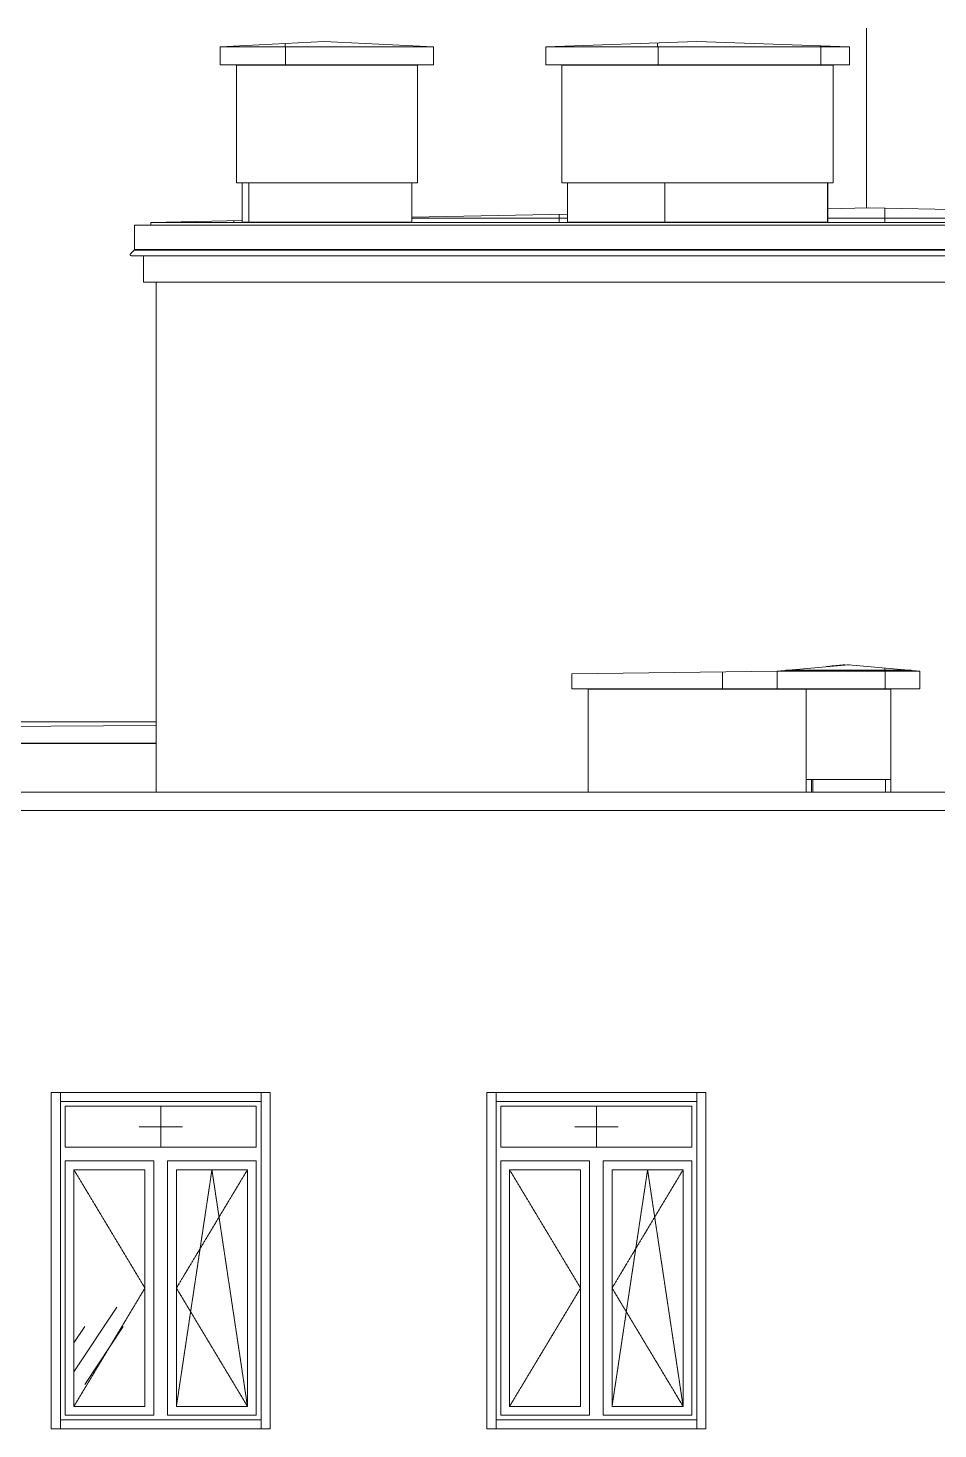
# Model space of a CAD drawing. Header units: millimetres. Extents: x -515342 to 330399, y -224905 to 507333.
# Drawn here: x 181864 to 186898, y -40319 to -32574 of the extents above; entities that cross this region are included whole.
import ezdxf

# ---------------------------------------------------------------- set-up
doc = ezdxf.new("R2010")
doc.units = ezdxf.units.MM
doc.linetypes.add('ASVP_Штриховая_ш2 п1', pattern=[3, 2, -1])
doc.layers.get('0').update_dxf_attribs({"lineweight": 0})
for name, color, linetype, lineweight in [('Витраж', 7, 'Continuous', 0), ('Крыша', 7, 'Continuous', 0), ('Крыша штриховка', 7, 'Continuous', 0), ('Марки', 7, 'Continuous', 0), ('Ограждение', 7, 'Continuous', 0), ('Окна', 7, 'Continuous', 0), ('Окна открывание', 7, 'Continuous', 0), ('Стены внутренние', 7, 'Continuous', 0), ('Стены наружные', 7, 'Continuous', 0), ('Стены штриховка поверхности', 7, 'Continuous', 0)]:
    doc.layers.add(name, color=color, linetype=linetype, lineweight=lineweight)
pattern_1 = [(0, (195603, -38029), (0, 10000), []), (90, (195603, -38029.2), (-900, 6e-14), [])]

# ---------------------------------------------------------------- blocks, each defined once
blk = doc.blocks.new('Окно_ПВХ_2Створки_1Фрамуга-верх - АР_Окно_ОП_1820_h_х11700_2ст1фр-в-V17-Фасад Д-А_')
at = {"layer": 'Окна'}
h = blk.add_hatch(dxfattribs=at)
h.set_pattern_fill('FP_1', color=256, style=0, pattern_type=2)
h.set_pattern_definition([(236.31, (997.1, 1244.6), (-1777.996, -3556.002), [641.07, -5769.6]), (236.31, (1032.67, 1137.9), (-1777.996, -3556.002), [384.64, -6026.03]), (236.31, (819.3, 1137.9), (-1777.996, -3556.002), [384.64, -6026.03])])
h.paths.add_polyline_path([(-13105.4, 10935), (-13091.9, 10935), (-13091.9, 12243), (-13484.9, 12243), (-13484.9, 10935), (-13337.5, 10935)])
for p, q in [((-12475.9, 12594), (-13533.9, 12594)), ((-13533.9, 12594), (-13533.9, 12368)), ((-12475.9, 12368), (-12475.9, 12594)), ((-12475.9, 12368), (-13533.9, 12368)), ((-13042.9, 12292), (-13533.9, 12292)), ((-13533.9, 12292), (-13533.9, 10886)), ((-13484.9, 12243), (-13484.9, 10935)), ((-13091.9, 12243), (-13484.9, 12243)), ((-13091.9, 12243), (-13091.9, 10935)), ((-13042.9, 10886), (-13042.9, 12292)), ((-12475.9, 12292), (-12966.9, 12292)), ((-12966.9, 10886), (-12966.9, 12292)), ((-12917.9, 12243), (-12917.9, 10935)), ((-12524.9, 12243), (-12917.9, 12243)), ((-12524.9, 12243), (-12524.9, 10935)), ((-12475.9, 10886), (-12475.9, 12292)), ((-13484.9, 10935), (-13091.9, 10935)), ((-12917.9, 10935), (-12524.9, 10935)), ((-13533.9, 10886), (-13042.9, 10886)), ((-12966.9, 10886), (-12475.9, 10886))]:
    blk.add_line(p, q, dxfattribs=at)
at = {"layer": 'Окна открывание', "linetype": 'ASVP_Штриховая_ш2 п1'}
for p, q in [((-13004.9, 12368), (-13004.9, 12594)), ((-12884.9, 12481), (-13124.9, 12481)), ((-13484.9, 12243), (-13091.9, 11589)), ((-12721.4, 12243), (-12917.9, 10935)), ((-12524.9, 12243), (-12917.9, 11589)), ((-12524.9, 10935), (-12721.4, 12243)), ((-13091.9, 11589), (-13484.9, 10935)), ((-12917.9, 11589), (-12524.9, 10935))]:
    blk.add_line(p, q, dxfattribs=at)
blk = doc.blocks.new('Окно_ПВХ_2Створки_1Фрамуга-верх - АР_Окно_ОП_1820_h_х11700_2ст1фр-в-V18-Фасад Д-А_')
at = {"layer": 'Окна'}
for p, q in [((-10065.9, 12594), (-11123.9, 12594)), ((-11123.9, 12594), (-11123.9, 12368)), ((-10065.9, 12368), (-10065.9, 12594)), ((-10065.9, 12368), (-11123.9, 12368)), ((-10632.9, 12292), (-11123.9, 12292)), ((-11123.9, 12292), (-11123.9, 10886)), ((-11074.9, 12243), (-11074.9, 10935)), ((-10681.9, 12243), (-11074.9, 12243)), ((-10681.9, 12243), (-10681.9, 10935)), ((-10632.9, 10886), (-10632.9, 12292)), ((-10065.9, 12292), (-10556.9, 12292)), ((-10556.9, 10886), (-10556.9, 12292)), ((-10507.9, 12243), (-10507.9, 10935)), ((-10114.9, 12243), (-10507.9, 12243)), ((-10114.9, 12243), (-10114.9, 10935)), ((-10065.9, 10886), (-10065.9, 12292)), ((-11074.9, 10935), (-10681.9, 10935)), ((-10507.9, 10935), (-10114.9, 10935)), ((-11123.9, 10886), (-10632.9, 10886)), ((-10556.9, 10886), (-10065.9, 10886))]:
    blk.add_line(p, q, dxfattribs=at)
at = {"layer": 'Окна открывание', "linetype": 'ASVP_Штриховая_ш2 п1'}
for p, q in [((-10594.9, 12368), (-10594.9, 12594)), ((-10474.9, 12481), (-10714.9, 12481)), ((-11074.9, 12243), (-10681.9, 11589)), ((-10311.4, 12243), (-10507.9, 10935)), ((-10114.9, 12243), (-10507.9, 11589)), ((-10114.9, 10935), (-10311.4, 12243)), ((-10681.9, 11589), (-11074.9, 10935)), ((-10507.9, 11589), (-10114.9, 10935))]:
    blk.add_line(p, q, dxfattribs=at)
blk = doc.blocks.new('Прямоугольный импост - АР_Откос_Металлический_50х330 Белый Правый-9899491-Фасад Д-А_')
at = {"layer": 'Витраж'}
for p, q in [((-3114.9, 2570), (-3114.9, 2620)), ((-3114.9, 2620), (-2004.9, 2620)), ((-3114.9, 2570), (-2004.9, 2570)), ((-2004.9, 2620), (-2004.9, 2570))]:
    blk.add_line(p, q, dxfattribs=at)
blk = doc.blocks.new('Прямоугольный импост - АР_Откос_Металлический_50х330 Белый Левый-9898759-Фасад Д-А_')
at = {"layer": 'Витраж'}
for p, q in [((-3114.9, 760), (-3114.9, 810)), ((-2004.9, 810), (-3114.9, 810)), ((-2004.9, 810), (-2004.9, 760)), ((-2004.9, 760), (-3114.9, 760))]:
    blk.add_line(p, q, dxfattribs=at)
blk = doc.blocks.new('Прямоугольный импост - АР_Откос_Металлический_50х330 Белый Правый-9899492-Фасад Д-А_')
at = {"layer": 'Витраж'}
for p, q in [((-2004.9, 2620), (-1954.9, 2620)), ((-2004.9, 2620), (-2004.9, 760)), ((-1954.9, 2620), (-1954.9, 760)), ((-1954.9, 760), (-2004.9, 760))]:
    blk.add_line(p, q, dxfattribs=at)
blk = doc.blocks.new('Прямоугольный импост - АР_Откос_Металлический_50х330 Белый Левый-9898760-Фасад Д-А_')
at = {"layer": 'Витраж'}
for p, q in [((-3164.9, 2620), (-3114.9, 2620)), ((-3164.9, 760), (-3164.9, 2620)), ((-3114.9, 760), (-3114.9, 2620)), ((-3114.9, 760), (-3164.9, 760))]:
    blk.add_line(p, q, dxfattribs=at)
blk = doc.blocks.new('СД_Люблино_Фасады_rvt-1-Фасад Д-А_')
at = {"layer": 'Витраж', "lineweight": 9}
for name, p in [('Прямоугольный импост - АР_Откос_Металлический_50х330 Белый Левый-9898760-Фасад Д-А_', (-10445, 10050)), ('Прямоугольный импост - АР_Откос_Металлический_50х330 Белый Правый-9899491-Фасад Д-А_', (-10445, 10050)), ('Прямоугольный импост - АР_Откос_Металлический_50х330 Белый Правый-9899492-Фасад Д-А_', (-10445, 10050)), ('Прямоугольный импост - АР_Откос_Металлический_50х330 Белый Левый-9898760-Фасад Д-А_', (-8035, 10050)), ('Прямоугольный импост - АР_Откос_Металлический_50х330 Белый Правый-9899491-Фасад Д-А_', (-8035, 10050)), ('Прямоугольный импост - АР_Откос_Металлический_50х330 Белый Правый-9899492-Фасад Д-А_', (-8035, 10050)), ('Прямоугольный импост - АР_Откос_Металлический_50х330 Белый Левый-9898759-Фасад Д-А_', (-10445, 10050)), ('Прямоугольный импост - АР_Откос_Металлический_50х330 Белый Левый-9898759-Фасад Д-А_', (-8035, 10050))]:
    blk.add_blockref(name, p, dxfattribs=at)
at = {"layer": 'Окна', "lineweight": 9}
for name in ['Окно_ПВХ_2Створки_1Фрамуга-верх - АР_Окно_ОП_1820_h_х11700_2ст1фр-в-V17-Фасад Д-А_', 'Окно_ПВХ_2Створки_1Фрамуга-верх - АР_Окно_ОП_1820_h_х11700_2ст1фр-в-V18-Фасад Д-А_']:
    blk.add_blockref(name, (0, 0), dxfattribs=at)
blk = doc.blocks.new('Ограждение - Ограждение-9804452-Фасад Д-А_')
at = {"layer": 'Ограждение'}
for p, q in [((-13060, 17467.7), (-13150, 17465)), ((-6455, 17465), (-13150, 17465)), ((-13150, 17465), (-13150, 17330)), ((-13151.2, 17326.7), (-13171.8, 17306.2)), ((-13167.7, 17296.4), (-6365, 17296.4)), ((-13151.2, 17326.7), (-6365, 17326.7)), ((-6365, 17330), (-13150, 17330))]:
    blk.add_line(p, q, dxfattribs=at)
blk.add_open_spline([(-13171.8, 17306.2), (-13172.1, 17305.8), (-13172.7, 17305), (-13173.3, 17303.6), (-13173.5, 17302.1), (-13173.3, 17300.9), (-13173, 17299.9), (-13172.7, 17299.3), (-13172.3, 17298.7), (-13172, 17298.3), (-13171.7, 17298), (-13171.3, 17297.7), (-13170.9, 17297.4), (-13170.5, 17297.1), (-13169.9, 17296.8), (-13169.3, 17296.6), (-13168.8, 17296.5), (-13168.4, 17296.4), (-13168.1, 17296.4), (-13167.8, 17296.4), (-13167.7, 17296.4)], degree=3, knots=[0, 0, 0, 0, 0.0833333, 0.1666667, 0.25, 0.3333333, 0.375, 0.4166667, 0.4583333, 0.4791667, 0.5, 0.5416667, 0.5625, 0.5833333, 0.625, 0.6666667, 0.6875, 0.7083333, 0.7291667, 0.75, 0.75, 0.75, 0.75], dxfattribs=at)
blk.add_open_spline([(-13150, 17330), (-13150, 17329.6), (-13150.1, 17328.8), (-13150.5, 17327.7), (-13150.9, 17327), (-13151.2, 17326.7)], degree=3, dxfattribs=at)
blk = doc.blocks.new('Ограждение - Ограждение-9810127-Фасад Д-А_')
at = {"layer": 'Ограждение'}
for p, q in [((519, 14330), (-16124, 14330)), ((-16124, 14230), (519, 14230))]:
    blk.add_line(p, q, dxfattribs=at)

msp = doc.modelspace()

# ---------------------------------------------------------------- hatches: boundary and pattern name
at = {"layer": 'Крыша штриховка'}
h = msp.add_hatch(dxfattribs=at)
h.set_pattern_fill('FP_31', color=256, style=0, pattern_type=2)
h.set_pattern_definition([(0, (189585.7, -31827.6), (0, 942.82), []), (90, (189585.7, -31827.6), (-900, 6e-14), [])])
h.paths.add_polyline_path([(184107.9839, -32678.982), (183503.2271, -32648.982), (182927.9839, -32678.982)])
h = msp.add_hatch(dxfattribs=at)
h.set_pattern_fill('FP_30', color=256, style=0, pattern_type=2)
h.set_pattern_definition([(0, (189586, -38029), (0, 10000), []), (90, (189585.7, -38029.2), (-900, 6e-14), [])])
h.paths.add_polyline_path([(184107.9839, -32777.182), (184107.9839, -32678.982), (182927.9839, -32678.982), (182927.9839, -32777.182)])
h = msp.add_hatch(dxfattribs=at)
h.set_pattern_fill('FP_33', color=256, style=0, pattern_type=2)
h.set_pattern_definition([(0, (191645.7, -31827.6), (0, 942.82), []), (90, (191645.7, -31827.6), (-900, 6e-14), [])])
h.paths.add_polyline_path([(186407.9839, -32678.982), (185563.2271, -32648.982), (184727.9839, -32678.982)])
h = msp.add_hatch(dxfattribs=at)
h.set_pattern_fill('FP_32', color=256, style=0, pattern_type=2)
h.set_pattern_definition([(0, (191646, -38029), (0, 10000), []), (90, (191645.7, -38029.2), (-900, 6e-14), [])])
h.paths.add_polyline_path([(186407.9839, -32777.182), (186407.9839, -32678.982), (184727.9839, -32678.982), (184727.9839, -32777.182)])
h = msp.add_hatch(dxfattribs=at)
h.set_pattern_fill('FP_37', color=256, style=0, pattern_type=2)
h.set_pattern_definition([(0, (195602.98, -34667.1), (0, 208.288), []), (90, (195603, -34667.1), (-900, 6e-14), [])])
h.paths.add_polyline_path([(189147.9839, -33648.982), (189147.9839, -33622.3413), (186514.135, -33568.982), (186287.9839, -33573.5896), (186287.9839, -33647.732), (184847.9839, -33647.5236), (184847.9839, -33602.5471), (183987.9839, -33620.4505), (183987.9839, -33647.732), (183047.9839, -33647.5236), (183047.9839, -33638.8086), (182542.9839, -33648.982), (188300.0384, -33648.982)])
h = msp.add_hatch(dxfattribs=at)
h.set_pattern_fill('FP_22', color=256, style=0, pattern_type=2)
h.set_pattern_definition(pattern_1)
h.paths.add_polyline_path([(184872.9839, -36227.182), (186007.9839, -36227.182), (186007.9839, -36129.8533), (184872.9839, -36143.982)])
h = msp.add_hatch(dxfattribs=at)
h.set_pattern_fill('FP_23', color=256, style=0, pattern_type=2)
h.set_pattern_definition([(0, (195602.98, -36125.04), (0, 293.739), []), (90, (195603, -36125), (-900, 6e-14), [])])
h.paths.add_polyline_path([(186443.2415, -36128.982), (186797.9839, -36128.982), (186402.9839, -36093.982), (186007.9839, -36128.982), (186211.1419, -36128.982)])
h = msp.add_hatch(dxfattribs=at)
h.set_pattern_fill('FP_22', color=256, style=0, pattern_type=2)
h.set_pattern_definition(pattern_1)
h.paths.add_polyline_path([(186443.2415, -36227.182), (186797.9839, -36227.182), (186797.9839, -36128.982), (186007.9839, -36128.982), (186007.9839, -36227.182), (186327.1917, -36227.182)])
h = msp.add_hatch(dxfattribs=at)
h.set_pattern_fill('FP_26', color=256, style=0, pattern_type=2)
h.set_pattern_definition([(0, (195602.98, -36101.29), (0, 92.702), []), (90, (195603, -36101.3), (-900, 6e-14), [])])
h.paths.add_polyline_path([(186281.3398, -36104.7605), (186385.1329, -36095.2889), (186371.8337, -36093.982)])
at = {"layer": 'Стены штриховка поверхности'}
h = msp.add_hatch(dxfattribs=at)
h.set_pattern_fill('FP_48', color=256, style=0, pattern_type=2)
h.set_pattern_definition([(0, (183983, -38029), (0, 10000), []), (90, (183983, -38029.2), (-900, 6e-14), [])])
h.paths.add_polyline_path([(183057.9839, -33647.732), (183987.9839, -33647.732), (183987.9839, -33429.182), (183057.9839, -33429.182)])
h = msp.add_hatch(dxfattribs=at)
h.set_pattern_fill('FP_47', color=256, style=0, pattern_type=2)
h.set_pattern_definition([(0, (186283, -38029), (0, 10000), []), (90, (186283, -38029.2), (-900, 6e-14), [])])
h.paths.add_polyline_path([(184857.9839, -33647.732), (186287.9839, -33647.732), (186287.9839, -33429.182), (184857.9839, -33429.182)])
h = msp.add_hatch(dxfattribs=at)
h.set_pattern_fill('FP_21', color=256, style=0, pattern_type=2)
h.set_pattern_definition([(270, (183068, -37879.2), (520, 3e-14), [32.5, -117.5]), (270, (182808, -37996.7), (520, 3e-14), [32.5, -117.5]), (270, (183318, -37879.2), (520, 3e-14), [32.5, -117.5]), (270, (183058, -37879.2), (520, 3e-14), [32.5, -117.5]), (90, (183068, -38029.2), (-520, 3e-14), [32.5, -117.5]), (90, (183058, -38029.2), (-520, 3e-14), [32.5, -117.5]), (90, (183318, -38029.2), (-520, 3e-14), [32.5, -117.5]), (90, (182808, -37911.7), (-520, 3e-14), [32.5, -117.5]), (270, (182923, -37921.7), (520, 3e-14), [65, -85]), (270, (182933, -37921.7), (520, 3e-14), [65, -85]), (270, (183193, -37921.7), (520, 3e-14), [65, -85]), (90, (183183, -37986.7), (-520, 3e-14), [65, -85]), (0, (182802.98, -37921.68), (0, 150), [120, -400]), (180, (182922.98, -37986.68), (-2e-14, -150), [120, -400]), (0, (183192.98, -37986.68), (0, 150), [130, -390]), (180, (183322.98, -37921.68), (-2e-14, -150), [130, -390]), (0, (182932.98, -37986.68), (0, 150), [250, -270]), (180, (183057.98, -37911.68), (-2e-14, -150), [250, -270]), (180, (183317.98, -37911.68), (-2e-14, -150), [250, -270]), (180, (183057.98, -37996.68), (-2e-14, -150), [250, -270]), (180, (183182.98, -37921.68), (-2e-14, -150), [250, -270]), (180, (183317.98, -37996.68), (-2e-14, -150), [250, -270])])
h.paths.add_polyline_path([(186443.2415, -36229.182), (186477.9839, -36229.182), (186477.9839, -36227.182), (186327.9839, -36227.182), (186327.9839, -36229.182)])
h = msp.add_hatch(dxfattribs=at)
h.set_pattern_fill('FP_44', color=256, style=0, pattern_type=2)
h.set_pattern_definition([(0, (186203, -38029), (0, 10000), []), (90, (186203, -38029.2), (-900, 6e-14), [])])
h.paths.add_polyline_path([(186207.9839, -36799.182), (186207.9839, -36729.182), (186197.9839, -36729.182), (186197.9839, -36799.182)])

# ---------------------------------------------------------------- linework, layer by layer
at = {"layer": 'Крыша'}
for p, q in [((182927.9839, -32678.982), (183503.2271, -32648.982)), ((182927.9839, -32678.982), (182927.9839, -32777.182)), ((184107.9839, -32678.982), (182927.9839, -32678.982)), ((183503.2271, -32648.982), (184107.9839, -32678.982)), ((184107.9839, -32777.182), (184107.9839, -32678.982)), ((184727.9839, -32678.982), (185563.2271, -32648.982)), ((184727.9839, -32678.982), (184727.9839, -32777.182)), ((186407.9839, -32678.982), (184727.9839, -32678.982)), ((185563.2271, -32648.982), (186407.9839, -32678.982)), ((186407.9839, -32777.182), (186407.9839, -32678.982)), ((184107.9839, -32777.182), (182927.9839, -32777.182)), ((186407.9839, -32777.182), (184727.9839, -32777.182)), ((184847.9839, -33602.5471), (183987.9839, -33619.872)), ((186514.135, -33568.982), (186287.9839, -33573.5378)), ((189147.9839, -33622.3413), (186514.135, -33568.982)), ((183047.9839, -33638.8086), (182542.9839, -33648.982)), ((182542.9839, -33661.482), (182542.9839, -33648.982)), ((189147.9839, -33648.982), (182542.9839, -33648.982)), ((186007.9839, -36129.8533), (184872.9839, -36143.982)), ((184872.9839, -36227.182), (184872.9839, -36143.982)), ((186402.9839, -36093.982), (186007.9839, -36128.982)), ((186007.9839, -36227.182), (186007.9839, -36128.982)), ((186797.9839, -36128.982), (186007.9839, -36128.982)), ((186371.8337, -36093.982), (186281.3398, -36104.7605)), ((186385.1329, -36095.2889), (186371.8337, -36093.982)), ((186397.0471, -36093.982), (186372.1028, -36096.7183)), ((186399.7536, -36094.2682), (186397.0471, -36093.982)), ((186797.9839, -36128.982), (186402.9839, -36093.982)), ((186407.9458, -36094.4216), (186403.8744, -36093.982)), ((186797.9839, -36227.182), (186797.9839, -36128.982)), ((186797.9839, -36227.182), (184872.9839, -36227.182)), ((182572.9839, -36408.982), (180567.9839, -36408.982)), ((182572.9839, -36429.2754), (180567.9839, -36443.982)), ((182572.9839, -36527.182), (180567.9839, -36527.182))]:
    msp.add_line(p, q, dxfattribs=at)
at = {"layer": 'Марки'}
msp.add_line((186502.9839, -33568.982), (186502.9839, -32574.178), dxfattribs=at)
at = {"layer": 'Стены внутренние'}
for p, q in [((184017.9839, -32779.182), (183017.9839, -32779.182)), ((183017.9839, -32779.182), (183017.9839, -33429.182)), ((184017.9839, -33429.182), (184017.9839, -32779.182)), ((186317.9839, -32779.182), (184817.9839, -32779.182)), ((184817.9839, -32779.182), (184817.9839, -33429.182)), ((186317.9839, -33429.182), (186317.9839, -32779.182)), ((183017.9839, -33429.182), (184017.9839, -33429.182)), ((184817.9839, -33429.182), (186317.9839, -33429.182)), ((182502.9839, -33979.182), (182502.9839, -33832.5903)), ((182502.9839, -33979.182), (189237.9839, -33979.182)), ((182572.9839, -36799.182), (182572.9839, -33979.182)), ((184962.9839, -36799.182), (184962.9839, -36229.182)), ((186637.9839, -36229.182), (184962.9839, -36229.182)), ((186167.9839, -36229.182), (186167.9839, -36227.182)), ((186167.9839, -36729.182), (186167.9839, -36229.182)), ((186207.9839, -36227.182), (186207.9839, -36229.182)), ((186597.9839, -36229.182), (186597.9839, -36227.182)), ((186637.9839, -36227.182), (186637.9839, -36229.182)), ((186637.9839, -36229.182), (186637.9839, -36729.182)), ((182572.9839, -36529.182), (180657.9839, -36529.182)), ((186167.9839, -36729.182), (186637.9839, -36729.182)), ((186167.9839, -36799.182), (186167.9839, -36729.182)), ((186637.9839, -36729.182), (186637.9839, -36799.182))]:
    msp.add_line(p, q, dxfattribs=at)
at = {"layer": 'Стены наружные'}
for p, q in [((183047.9839, -33647.732), (183047.9839, -33429.182)), ((183987.9839, -33647.732), (183987.9839, -33429.182)), ((184847.9839, -33647.732), (184847.9839, -33429.182)), ((186287.9839, -33647.732), (186287.9839, -33429.182)), ((183047.9839, -33647.732), (183987.9839, -33647.732)), ((184847.9839, -33647.732), (186287.9839, -33647.732)), ((186327.9839, -36227.182), (186327.9839, -36229.182)), ((186477.9839, -36229.182), (186477.9839, -36227.182)), ((186197.9839, -36799.182), (186197.9839, -36729.182)), ((186607.9839, -36729.182), (186607.9839, -36799.182))]:
    msp.add_line(p, q, dxfattribs=at)

# ---------------------------------------------------------------- block references
msp.add_blockref('СД_Люблино_Фасады_rvt-1-Фасад Д-А_', (195602.9839, -51129.182))
at = {"layer": 'Ограждение'}
for name in ['Ограждение - Ограждение-9804452-Фасад Д-А_', 'Ограждение - Ограждение-9810127-Фасад Д-А_']:
    msp.add_blockref(name, (195602.9839, -51129.182), dxfattribs=at)

doc.saveas('drawing.dxf')
